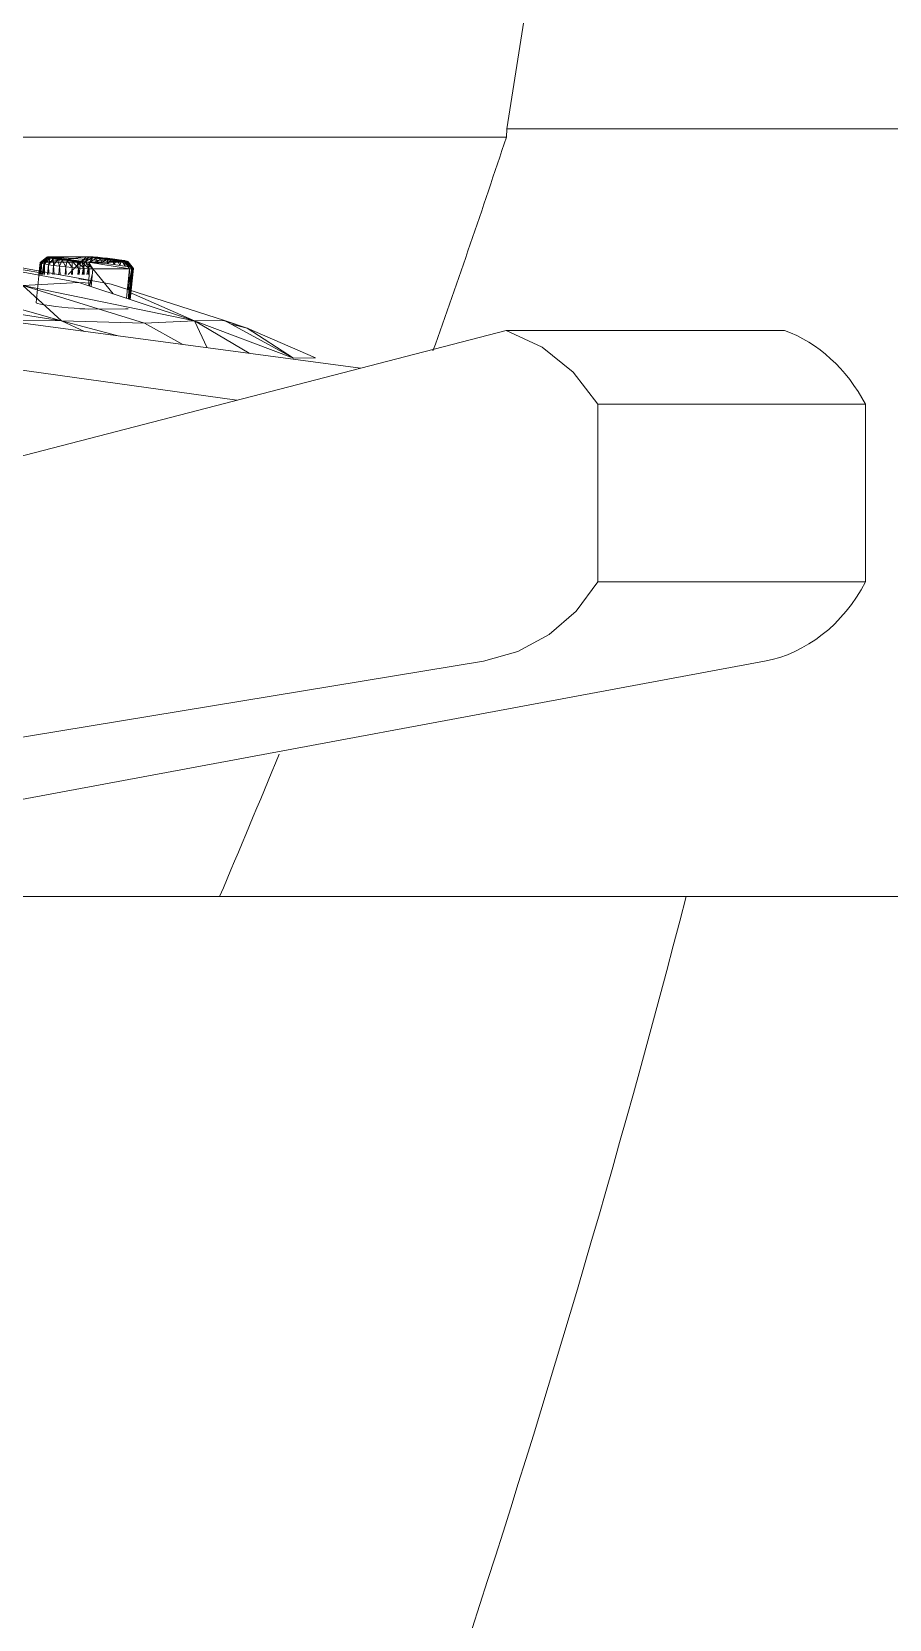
# Model space of a CAD drawing. Extents: x 4834 to 83801, y -13735 to 32221.
# Drawn here: x 13866.03 to 13869.39, y -12479.86 to -12473.65 of the extents above; entities that cross this region are included whole.
import ezdxf

# ---------------------------------------------------------------- set-up
doc = ezdxf.new("R2010")
doc.units = 0
doc.header["$LTSCALE"] = 8
doc.header["$MEASUREMENT"] = 0
doc.layers.add('ELEVATION', color=7, linetype='Continuous', lineweight=25, true_color=0xdda54b)
doc.layers.add('G-IMPT', color=8, linetype='Continuous', lineweight=9)
doc.layers.add('I-FURN', color=30, linetype='Continuous', lineweight=9)

# ---------------------------------------------------------------- blocks, each defined once
blk = doc.blocks.new('Captain_Kirk_simplified_chair_2_22296 - Captain_Kirk_simplified_chair_2_22296-V41-Section 1')
at = {"layer": 'I-FURN'}
blk.add_line((1113.3212, 22.4723), (1117.5617, 22.4723), dxfattribs=at)
blk = doc.blocks.new('Captain_Kirk_simplified_chair_2_22296 - Captain_Kirk_simplified_chair_2_22296-V42-Section 1')
at = {"layer": 'G-IMPT'}
for p, q in [((1116.0158, 21.8976), (1115.4151, 22.0078)), ((1115.7384, 21.9825), (1115.7225, 21.8255)), ((1115.7384, 21.9825), (1115.7338, 21.9355)), ((1115.7387, 21.9809), (1115.7341, 21.9355)), ((1115.7387, 21.9809), (1115.7358, 21.9355)), ((1115.7436, 21.9835), (1115.7372, 21.9355)), ((1115.7384, 21.9825), (1115.7685, 22.0043)), ((1115.7644, 22.0035), (1115.7384, 21.9825)), ((1115.7384, 21.9825), (1115.7436, 21.9835)), ((1115.7387, 21.9809), (1115.7384, 21.9825)), ((1115.7387, 21.9809), (1115.7644, 22.0035)), ((1115.7647, 22.0023), (1115.7387, 21.9809)), ((1115.7436, 21.9835), (1115.7387, 21.9355)), ((1115.7444, 21.9788), (1115.7387, 21.9809)), ((1115.7444, 21.9788), (1115.74, 21.9355)), ((1115.7444, 21.9788), (1115.743, 21.9355)), ((1115.7436, 21.9835), (1115.7771, 22.0046)), ((1115.7685, 22.0043), (1115.7436, 21.9835)), ((1115.7436, 21.9835), (1115.7539, 21.9838)), ((1115.7444, 21.9788), (1115.7647, 22.0023)), ((1115.7691, 22.0006), (1115.7444, 21.9788)), ((1115.7552, 21.9764), (1115.7444, 21.9788)), ((1115.7539, 21.9838), (1115.7459, 21.9355)), ((1115.7539, 21.9838), (1115.7491, 21.9355)), ((1115.7552, 21.9764), (1115.7511, 21.9355)), ((1115.9185, 22.0046), (1115.7539, 21.9838)), ((1115.7771, 22.0046), (1115.7539, 21.9838)), ((1115.8967, 21.9839), (1115.7539, 21.9838)), ((1115.7552, 21.9764), (1115.7691, 22.0006)), ((1115.7777, 21.9987), (1115.7552, 21.9764)), ((1115.771, 21.9736), (1115.7552, 21.9764)), ((1115.7552, 21.9764), (1115.7552, 21.9355)), ((1115.7644, 22.0035), (1115.7685, 22.0043)), ((1115.9281, 21.9836), (1115.7644, 22.0035)), ((1115.7647, 22.0023), (1115.7644, 22.0035)), ((1115.9281, 21.9836), (1115.7647, 22.0023)), ((1115.9154, 21.9839), (1115.7647, 22.0023)), ((1115.8999, 21.9847), (1115.7647, 22.0023)), ((1115.8824, 21.9859), (1115.7647, 22.0023)), ((1115.8635, 21.9875), (1115.7647, 22.0023)), ((1115.7691, 22.0006), (1115.7647, 22.0023)), ((1115.771, 21.9736), (1115.7671, 21.9355)), ((1115.7685, 22.0043), (1115.7771, 22.0046)), ((1115.9281, 21.9836), (1115.7685, 22.0043)), ((1115.8635, 21.9875), (1115.7691, 22.0006)), ((1115.7777, 21.9987), (1115.7691, 22.0006)), ((1115.771, 21.9736), (1115.7777, 21.9987)), ((1115.7901, 21.9965), (1115.771, 21.9736)), ((1115.7913, 21.9705), (1115.771, 21.9736)), ((1115.771, 21.9736), (1115.772, 21.9355)), ((1115.9185, 22.0046), (1115.7771, 22.0046)), ((1116.0694, 21.9837), (1115.7771, 22.0046)), ((1115.9281, 21.9836), (1115.7771, 22.0046)), ((1115.8635, 21.9875), (1115.7777, 21.9987)), ((1115.844, 21.9895), (1115.7777, 21.9987)), ((1115.7901, 21.9965), (1115.7777, 21.9987)), ((1115.7913, 21.9705), (1115.7878, 21.9355)), ((1115.844, 21.9895), (1115.7901, 21.9965)), ((1115.8246, 21.9917), (1115.7901, 21.9965)), ((1115.8061, 21.9941), (1115.7901, 21.9965)), ((1115.7913, 21.9705), (1115.7901, 21.9965)), ((1115.8061, 21.9941), (1115.7913, 21.9705)), ((1115.8147, 21.9675), (1115.7913, 21.9705)), ((1115.7913, 21.9705), (1115.7929, 21.9355)), ((1115.8246, 21.9917), (1115.8061, 21.9941)), ((1115.8147, 21.9675), (1115.8061, 21.9941)), ((1115.8147, 21.9675), (1115.8115, 21.9355)), ((1115.8246, 21.9917), (1115.8147, 21.9675)), ((1115.8393, 21.9647), (1115.8147, 21.9675)), ((1115.8147, 21.9675), (1115.8165, 21.9355)), ((1115.844, 21.9895), (1115.8246, 21.9917)), ((1115.8393, 21.9647), (1115.8246, 21.9917)), ((1115.8393, 21.9647), (1115.8364, 21.9355)), ((1115.844, 21.9895), (1115.8393, 21.9647)), ((1115.8641, 21.9622), (1115.8393, 21.9647)), ((1115.8393, 21.9647), (1115.841, 21.9355)), ((1115.8635, 21.9875), (1115.844, 21.9895)), ((1115.8641, 21.9622), (1115.844, 21.9895)), ((1115.8967, 21.9839), (1115.8479, 21.9355)), ((1115.8641, 21.9622), (1115.8614, 21.9355)), ((1115.8824, 21.9859), (1115.8635, 21.9875)), ((1115.888, 21.9602), (1115.8635, 21.9875)), ((1115.8635, 21.9875), (1115.8641, 21.9622)), ((1115.888, 21.9602), (1115.8641, 21.9622)), ((1115.8641, 21.9622), (1115.8654, 21.9355)), ((1115.8999, 21.9847), (1115.8824, 21.9859)), ((1115.9103, 21.9586), (1115.8824, 21.9859)), ((1115.8824, 21.9859), (1115.888, 21.9602)), ((1115.888, 21.9602), (1115.8855, 21.9355)), ((1115.9103, 21.9586), (1115.888, 21.9602)), ((1115.888, 21.9602), (1115.889, 21.9355)), ((1115.8967, 21.9839), (1115.8918, 21.9355)), ((1115.9185, 22.0046), (1115.8967, 21.9839)), ((1115.9311, 22.0044), (1115.8967, 21.9839)), ((1115.8967, 21.9839), (1115.9119, 21.9836)), ((1115.9154, 21.9839), (1115.8999, 21.9847)), ((1115.9299, 21.9576), (1115.8999, 21.9847)), ((1115.8999, 21.9847), (1115.9103, 21.9586)), ((1115.9119, 21.9836), (1115.9024, 21.9355)), ((1115.9119, 21.9836), (1115.907, 21.9355)), ((1115.9103, 21.9586), (1115.9079, 21.9355)), ((1115.9299, 21.9576), (1115.9103, 21.9586)), ((1115.9103, 21.9586), (1115.9108, 21.9355)), ((1115.9311, 22.0044), (1115.9119, 21.9836)), ((1115.9119, 21.9836), (1115.9466, 22.0036)), ((1115.9119, 21.9836), (1115.9315, 21.9826)), ((1115.9281, 21.9836), (1115.9154, 21.9839)), ((1115.9451, 21.9573), (1115.9154, 21.9839)), ((1115.9154, 21.9839), (1115.9299, 21.9576)), ((1115.9185, 22.0046), (1115.9311, 22.0044)), ((1115.9185, 22.0046), (1116.0694, 21.9837)), ((1115.9315, 21.9826), (1115.9208, 21.9355)), ((1115.9315, 21.9826), (1115.9268, 21.9355)), ((1116.0694, 21.9837), (1115.9281, 21.9836)), ((1116.0878, 21.9573), (1115.9281, 21.9836)), ((1115.9281, 21.9836), (1115.9451, 21.9573)), ((1115.9311, 22.0044), (1115.9466, 22.0036)), ((1115.9311, 22.0044), (1116.0781, 21.984)), ((1115.9311, 22.0044), (1116.0694, 21.9837)), ((1115.9466, 22.0036), (1115.9315, 21.9826)), ((1115.9315, 21.9826), (1115.9641, 22.0023)), ((1115.9315, 21.9826), (1115.9538, 21.981)), ((1115.9466, 22.0036), (1115.9641, 22.0023)), ((1115.9466, 22.0036), (1116.0819, 21.986)), ((1115.9466, 22.0036), (1116.0822, 21.9848)), ((1115.9466, 22.0036), (1116.0781, 21.984)), ((1115.9641, 22.0023), (1115.9538, 21.981)), ((1115.9538, 21.981), (1115.983, 22.0007)), ((1115.9538, 21.981), (1115.9777, 21.9789)), ((1115.9641, 22.0023), (1115.983, 22.0007)), ((1115.9641, 22.0023), (1116.0819, 21.986)), ((1115.983, 22.0007), (1115.9777, 21.9789)), ((1115.9777, 21.9789), (1116.0025, 21.9988)), ((1115.9777, 21.9789), (1116.0024, 21.9765)), ((1115.983, 22.0007), (1116.0025, 21.9988)), ((1115.983, 22.0007), (1116.0219, 21.9966)), ((1115.983, 22.0007), (1116.0404, 21.9942)), ((1115.983, 22.0007), (1116.0565, 21.9918)), ((1115.983, 22.0007), (1116.0689, 21.9896)), ((1115.983, 22.0007), (1116.0774, 21.9876)), ((1115.983, 22.0007), (1116.0819, 21.986)), ((1116.0025, 21.9988), (1116.0024, 21.9765)), ((1116.0024, 21.9765), (1116.0219, 21.9966)), ((1116.0024, 21.9765), (1116.027, 21.9737)), ((1116.0025, 21.9988), (1116.0219, 21.9966)), ((1116.0219, 21.9966), (1116.0404, 21.9942)), ((1116.0219, 21.9966), (1116.027, 21.9737)), ((1116.027, 21.9737), (1116.0404, 21.9942)), ((1116.027, 21.9737), (1116.0505, 21.9706)), ((1116.0404, 21.9942), (1116.0565, 21.9918)), ((1116.0404, 21.9942), (1116.0505, 21.9706)), ((1116.0505, 21.9706), (1116.0565, 21.9918)), ((1116.0505, 21.9706), (1116.0708, 21.9676)), ((1116.0565, 21.9918), (1116.0689, 21.9896)), ((1116.0565, 21.9918), (1116.0708, 21.9676)), ((1116.0689, 21.9896), (1116.0774, 21.9876)), ((1116.0708, 21.9676), (1116.0689, 21.9896)), ((1116.0689, 21.9896), (1116.0865, 21.9648)), ((1116.0781, 21.984), (1116.0694, 21.9837)), ((1116.0982, 21.9577), (1116.0694, 21.9837)), ((1116.0694, 21.9837), (1116.0878, 21.9573)), ((1116.0708, 21.9676), (1116.0865, 21.9648)), ((1116.0774, 21.9876), (1116.0819, 21.986)), ((1116.0865, 21.9648), (1116.0774, 21.9876)), ((1116.0774, 21.9876), (1116.0974, 21.9623)), ((1116.0822, 21.9848), (1116.0781, 21.984)), ((1116.1034, 21.9587), (1116.0781, 21.984)), ((1116.0781, 21.984), (1116.0982, 21.9577)), ((1116.0819, 21.986), (1116.103, 21.9603)), ((1116.0974, 21.9623), (1116.0819, 21.986)), ((1116.0819, 21.986), (1116.0822, 21.9848)), ((1116.103, 21.9603), (1116.0822, 21.9848)), ((1116.0822, 21.9848), (1116.1034, 21.9587)), ((1116.0974, 21.9623), (1116.0825, 21.8761)), ((1116.0974, 21.9623), (1116.0849, 21.8392)), ((1116.103, 21.9603), (1116.0862, 21.8388)), ((1116.0865, 21.9648), (1116.0974, 21.9623)), ((1116.103, 21.9603), (1116.0906, 21.8374)), ((1116.1034, 21.9587), (1116.0907, 21.8373)), ((1116.1034, 21.9587), (1116.0911, 21.8372)), ((1116.0974, 21.9623), (1116.103, 21.9603)), ((1116.1034, 21.9587), (1116.0982, 21.9577)), ((1116.103, 21.9603), (1116.1034, 21.9587)), ((1115.8225, 21.7538), (1115.2913, 21.9035)), ((1115.6715, 21.8924), (1115.8905, 21.9038)), ((1115.8905, 21.9038), (1115.672, 21.9438)), ((1115.7496, 21.9407), (1115.6729, 21.9531)), ((1115.9403, 21.9098), (1115.8901, 21.918)), ((1116.3419, 21.754), (1115.8905, 21.9038)), ((1115.9394, 21.9014), (1115.8905, 21.9038)), ((1115.9299, 21.9576), (1115.9277, 21.9355)), ((1115.9299, 21.9576), (1115.9296, 21.8908)), ((1115.9451, 21.9573), (1115.9299, 21.9576)), ((1115.9426, 21.9355), (1115.9315, 21.8902)), ((1115.9451, 21.9573), (1115.9381, 21.888)), ((1116.0878, 21.9573), (1115.9451, 21.9573)), ((1115.9451, 21.9573), (1116.0243, 21.8594)), ((1116.459, 21.7559), (1116.0158, 21.8976)), ((1116.0878, 21.9573), (1116.0762, 21.8421)), ((1116.0878, 21.9573), (1116.0837, 21.8396)), ((1116.0982, 21.9577), (1116.0862, 21.8388)), ((1116.0982, 21.9577), (1116.0878, 21.9573)), ((1116.0982, 21.9577), (1116.09, 21.8376)), ((1115.1119, 21.8658), (1115.8225, 21.7538)), ((1115.8225, 21.7538), (1115.6715, 21.8924)), ((1116.1465, 21.7449), (1115.6715, 21.8924)), ((1115.6715, 21.8924), (1116.3419, 21.754)), ((1116.3419, 21.754), (1116.0871, 21.8662)), ((1115.7229, 21.8239), (1115.7225, 21.8255)), ((1115.7286, 21.8219), (1115.7229, 21.8239)), ((1115.7394, 21.8194), (1115.7286, 21.8219)), ((1115.7551, 21.8166), (1115.7394, 21.8194)), ((1115.7754, 21.8136), (1115.7551, 21.8166)), ((1115.7989, 21.8105), (1115.7754, 21.8136)), ((1115.8235, 21.8077), (1115.7989, 21.8105)), ((1115.8482, 21.8053), (1115.8235, 21.8077)), ((1115.8722, 21.8032), (1115.8482, 21.8053)), ((1115.8944, 21.8016), (1115.8722, 21.8032)), ((1115.914, 21.8006), (1115.8944, 21.8016)), ((1115.9292, 21.8003), (1115.914, 21.8006)), ((1116.072, 21.8004), (1115.9292, 21.8003)), ((1116.0824, 21.8007), (1116.072, 21.8004)), ((1115.5975, 21.755), (1115.8225, 21.7538)), ((1115.9124, 21.713), (1115.8225, 21.7538)), ((1115.8225, 21.7538), (1116.0382, 21.6963)), ((1115.8225, 21.7538), (1116.1465, 21.7449)), ((1116.1465, 21.7449), (1116.3419, 21.754)), ((1116.2966, 21.6618), (1116.1465, 21.7449)), ((1116.3419, 21.754), (1116.459, 21.7559)), ((1116.3911, 21.6492), (1116.3419, 21.754)), ((1116.5557, 21.6273), (1116.3419, 21.754)), ((1116.3419, 21.754), (1116.7294, 21.6077)), ((1116.459, 21.7559), (1116.5484, 21.7257)), ((1116.7294, 21.6077), (1116.459, 21.7559)), ((1116.459, 21.7546), (1116.5484, 21.7257)), ((1116.5484, 21.7257), (1116.4853, 21.7415)), ((1116.8155, 21.6098), (1116.5484, 21.7257)), ((1116.7294, 21.6077), (1116.5484, 21.7257)), ((1116.7294, 21.6077), (1116.8155, 21.6098))]:
    blk.add_line(p, q, dxfattribs=at)
at = {"layer": 'I-FURN'}
for p, q in [((1117.5617, 22.4723), (1117.5641, 22.5043)), ((1117.5641, 22.5043), (1119.7885, 22.5043)), ((1109.3454, 22.4397), (1116.5073, 21.444)), ((1116.9912, 21.5692), (1110.4613, 22.4397)), ((1112.7233, 20.4646), (1117.5608, 21.7166)), ((1118.6489, 21.7166), (1117.5608, 21.7166)), ((1117.919, 21.428), (1118.9657, 21.428)), ((1117.919, 20.7339), (1117.919, 21.428)), ((1118.9657, 20.7339), (1118.9657, 21.428)), ((1118.9657, 20.7339), (1117.919, 20.7339)), ((1117.4725, 20.4239), (1112.7233, 19.6431)), ((1113.7312, 19.5244), (1118.5708, 20.4239)), ((1118.265, 19.5043), (1115.5528, 19.5043)), ((1119.1524, 19.5043), (1118.265, 19.5043))]:
    blk.add_line(p, q, dxfattribs=at)
at = {"layer": 'I-FURN', "flags": 128}
for points in [[(1117.5641, 22.5043), (1118.0121, 25.3419), (1118.5484, 28.1662)], [(1117.5608, 21.7166), (1117.7016, 21.6515), (1117.8233, 21.5534), (1117.919, 21.428)], [(1117.919, 20.7339), (1117.8345, 20.6202), (1117.7285, 20.528), (1117.606, 20.4615), (1117.4725, 20.4239)]]:
    blk.add_lwpolyline(points, dxfattribs=at)
at = {"layer": 'I-FURN'}
for centre, major_axis, start_param, end_param in [((1090.2876, 34.8897), (0, 34.3317), 4.316079, 4.342312), ((1118.4821, 21.0809), (0, 0.6652), 5.261265, 5.984509), ((1118.4821, 21.0809), (0, 0.6652), 3.298672, 4.163513), ((1090.2876, 34.8897), (0, 34.3317), 4.247707, 4.265771), ((1082.8061, 32.2072), (0, 43.5085), 4.267797, 4.416109)]:
    blk.add_ellipse(centre, major_axis=major_axis, ratio=0.852117, start_param=start_param, end_param=end_param, dxfattribs=at)

msp = doc.modelspace()

# ---------------------------------------------------------------- block references
at = {"layer": 'ELEVATION', "color": 6, "linetype": 'Continuous', "lineweight": 0}
for name in ['Captain_Kirk_simplified_chair_2_22296 - Captain_Kirk_simplified_chair_2_22296-V41-Section 1', 'Captain_Kirk_simplified_chair_2_22296 - Captain_Kirk_simplified_chair_2_22296-V42-Section 1']:
    msp.add_blockref(name, (12750.32625, -12496.53771), dxfattribs=at)

doc.saveas('drawing.dxf')
